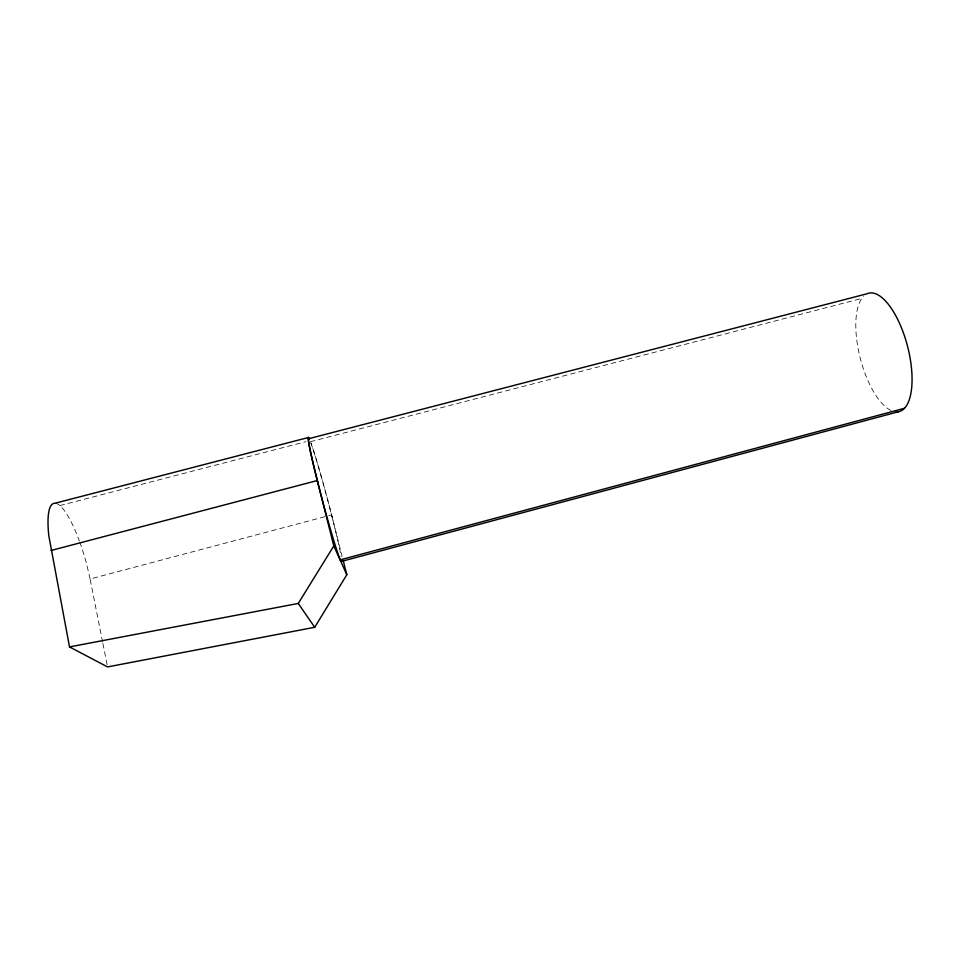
<?xml version="1.0" encoding="UTF-8"?>
<svg xmlns="http://www.w3.org/2000/svg" width="960" height="960" viewBox="0 0 960 960"><rect width="100%" height="100%" fill="white"/><g stroke="black" fill="none" stroke-linecap="round" stroke-linejoin="round"><path stroke-width="0.72" stroke-dasharray="4.8 3.6" d="M102.612 642.012L90.096 578.988L327.264 516.06M328.704 515.676L331.596 514.908L342.096 556.212M59.844 505.584L305.736 441.72M310.356 441.72L861.756 298.452M332.316 517.716L327.972 500.928A64.848 2.616 75.1 0 0 310.968 442.956M90.096 578.988L86.784 564.672A66 15.84 74.9 0 0 79.8 542.196M102.9 643.476L107.556 666.924M310.776 442.8A63.6 2.568 75.1 0 1 327.504 499.344A63.6 2.568 75.1 0 1 341.124 556.704M55.056 503.232A66 15.84 74.9 0 1 79.32 540.864M890.952 410.436A61.116 24.396 75.5 0 1 859.644 355.788A61.116 24.396 75.5 0 1 863.664 296.148"/><path stroke-width="1.44" d="M308.556 437.46L55.056 503.232A66 15.84 74.9 0 0 48.816 535.776L69.504 646.908L107.556 666.924L314.712 627.288L346.812 574.74L343.188 560.484M69.504 646.908L298.26 603.456L333.804 545.916L317.268 480.552L51.06 550.476M340.32 559.836L904.452 408.288M898.752 411.636L341.436 561.42A63.6 2.568 75.1 0 1 322.104 499.044A63.6 2.568 75.1 0 1 308.868 438.66L866.94 293.796A61.116 24.396 75.5 0 1 907.896 347.676A61.116 24.396 75.5 0 1 896.184 411.84M298.26 603.456L314.712 627.288M333.804 545.916L346.812 574.74M318.048 483.624L313.8 466.452A64.848 2.616 75.1 0 1 309.456 439.092"/></g></svg>
